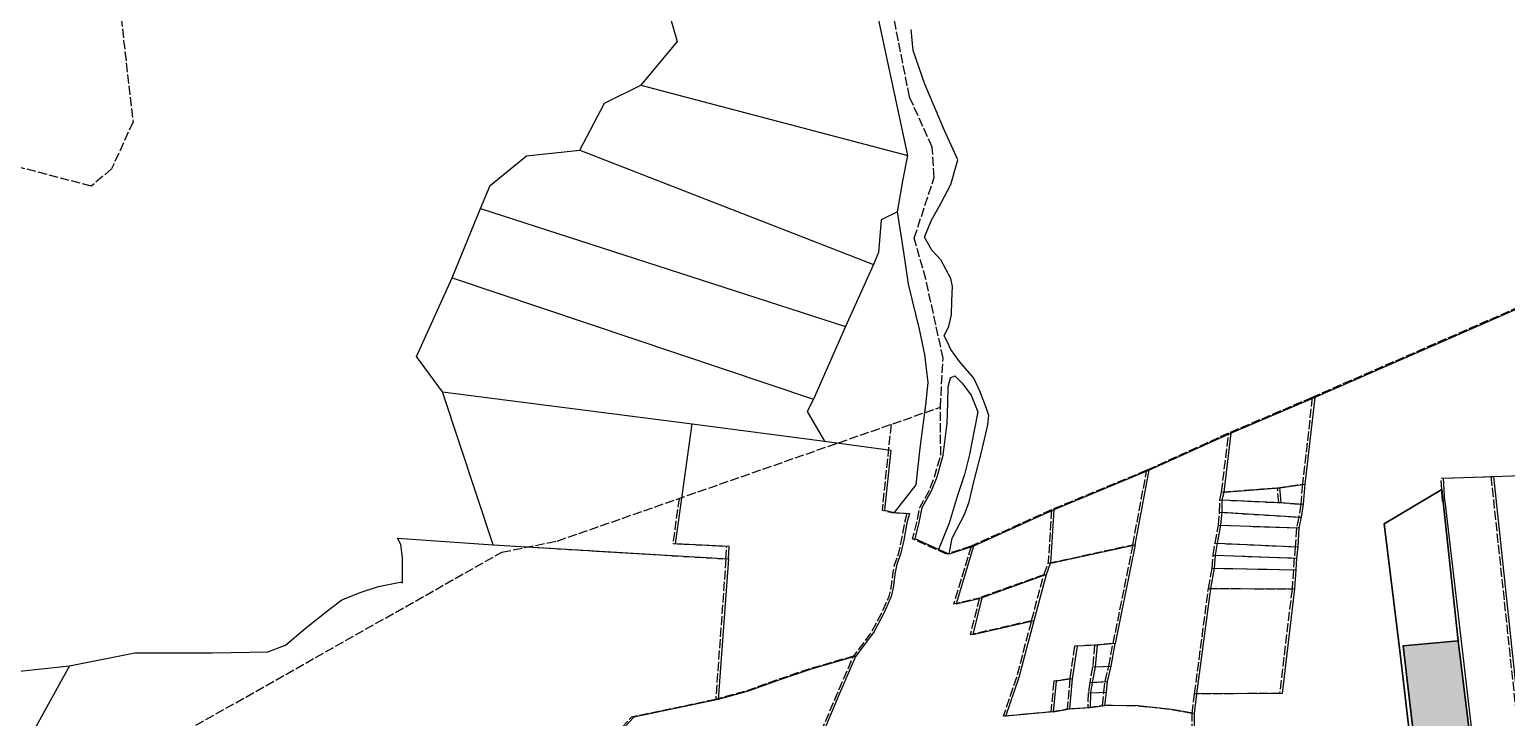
# Model space of a CAD drawing. Header units: millimetres. Extents: x 581621 to 602053, y 1331411 to 1340683.
# Drawn here: x 589759 to 591692, y 1336529 to 1337429 of the extents above; entities that cross this region are included whole.
import ezdxf

# ---------------------------------------------------------------- set-up
doc = ezdxf.new("R2010")
doc.units = ezdxf.units.MM
doc.header["$PDMODE"] = 35
doc.header["$PDSIZE"] = 0.5
doc.linetypes.add('ACAD_ISO02W100', pattern=[15, 12, -3])
for name, color, linetype in [('2', 7, 'Continuous'), ('CVL_CUADCON_TIT', 1, 'Continuous'), ('CVL_PUNTO', 250, 'Continuous'), ('FONDO_MANAGUA', 8, 'ACAD_ISO02W100')]:
    doc.layers.add(name, color=color, linetype=linetype)

msp = doc.modelspace()

# ---------------------------------------------------------------- hatches: boundary and pattern name
h = msp.add_hatch(color=7)
h.dxf.hatch_style = 1
h.paths.add_polyline_path([(591629.4, 1336628.7), (591557.1, 1336622.3), (591588.7, 1336352.1), (591599.3, 1336348.8), (591608.6, 1336347.1), (591629.4, 1336344.7), (591646.1, 1336342.7), (591663.4, 1336342.9), (591664.2, 1336342.9), (591664.3, 1336344.5), (591663.3, 1336352.4)])
h.paths.add_polyline_path([(591663.4, 1336342.9), (591646.3, 1336342.7), (591663.2, 1336340.7)])
h.paths.add_polyline_path([(591664.2, 1336342.8), (591663.7, 1336342.9), (591663.4, 1336342.9), (591663.2, 1336340.7), (591664.2, 1336340.6)])
h.paths.add_polyline_path([(591588.8, 1336351), (591589, 1336349.4), (591596.1, 1336348.5), (591596.1, 1336348.8)], flags=16)
h.paths.add_polyline_path([(591588.7, 1336352.1), (591588.8, 1336351), (591596.1, 1336348.8), (591599.2, 1336348.2), (591599.3, 1336348.8)], flags=17)
h.paths.add_polyline_path([(591599.3, 1336348.8), (591599.2, 1336348.2), (591599.9, 1336348.1), (591608.6, 1336347.1)], flags=17)

# ---------------------------------------------------------------- linework, layer by layer
at = {"layer": '2', "color": 1, "linetype": 'Continuous'}
for p, q in [((590908.8, 1337264.1), (590870.4, 1337443.3)), ((590559.6, 1337355.8), (590908.8, 1337264.1)), ((590479.4, 1337270.9), (590864, 1337121.2)), ((590312.3, 1337103.9), (590349.5, 1337194.5)), ((590349.5, 1337194.5), (590827.3, 1337040)), ((590864, 1337121.2), (590827.3, 1337040)), ((590312.3, 1337103.9), (590785.5, 1336945.1)), ((591753.8, 1337084), (591441.5, 1336947.4)), ((590827.3, 1337040), (590785.5, 1336945.1)), ((590366.3, 1336754.7), (590299.8, 1336954.7)), ((590299.8, 1336954.7), (590626.8, 1336913)), ((591441.5, 1336947.4), (591332, 1336900.6)), ((591441.5, 1336947.4), (591428.5, 1336833.8)), ((590626.8, 1336913), (590800, 1336890.3)), ((591332, 1336900.6), (591224.9, 1336852)), ((591322.8, 1336823.6), (591332, 1336900.6)), ((591224.9, 1336852), (591100.2, 1336800.4)), ((591206.4, 1336754.7), (591224.9, 1336852)), ((591675.3, 1336843.8), (591787.8, 1336847.9)), ((591322.8, 1336823.6), (591395.8, 1336829.3)), ((591395.8, 1336829.3), (591428.5, 1336833.8)), ((591397.5, 1336809.7), (591395.8, 1336829.3)), ((591428.5, 1336833.8), (591426.4, 1336807.6)), ((591675.3, 1336843.8), (591729.1, 1336338.5)), ((591320.2, 1336797.1), (591320.5, 1336813.4)), ((591320.5, 1336813.4), (591322.8, 1336823.6)), ((591320.5, 1336813.4), (591397.5, 1336809.7)), ((591397.5, 1336809.7), (591426.4, 1336807.6)), ((591426.4, 1336807.6), (591423.8, 1336790.8)), ((591611.9, 1336811.8), (591666.6, 1336342.9)), ((590891.3, 1336796.8), (590910.9, 1336795.5)), ((591100.2, 1336800.4), (590994.8, 1336752.6)), ((591100.2, 1336800.4), (591095.8, 1336730.5)), ((591318.8, 1336780.4), (591320.2, 1336797.1)), ((591320.2, 1336797.1), (591423.8, 1336790.8)), ((591423.8, 1336790.8), (591420.9, 1336776.6)), ((590963.1, 1336782.8), (590949.2, 1336748.5)), ((591314.2, 1336756.7), (591318.8, 1336780.4)), ((591318.8, 1336780.4), (591420.9, 1336776.6)), ((591420.9, 1336776.6), (591419.3, 1336751.9)), ((590241.1, 1336763.2), (590366.3, 1336754.7)), ((590366.3, 1336754.7), (590674.1, 1336736)), ((590994.8, 1336752.6), (590963, 1336742.3)), ((591095.8, 1336730.5), (591206.4, 1336754.7)), ((591206.4, 1336754.7), (591180.5, 1336625.6)), ((591311.8, 1336741), (591314.2, 1336756.7)), ((591314.2, 1336756.7), (591419.3, 1336751.9)), ((591419.3, 1336751.9), (591417.7, 1336737.2)), ((590674.1, 1336736), (590660.6, 1336552.2)), ((590963, 1336742.3), (590949.2, 1336748.5)), ((591090.2, 1336715.5), (591095.8, 1336730.5)), ((591310.5, 1336723.9), (591311.8, 1336741)), ((591311.8, 1336741), (591417.7, 1336737.2)), ((591417.7, 1336737.2), (591416.9, 1336721.9)), ((591090.2, 1336715.5), (591005.9, 1336685.2)), ((591074.2, 1336655.6), (591090.2, 1336715.5)), ((591305.5, 1336697.5), (591310.5, 1336723.9)), ((591310.5, 1336723.9), (591416.9, 1336721.9)), ((591416.9, 1336721.9), (591415, 1336696.8)), ((591287.4, 1336559.5), (591305.5, 1336697.5)), ((591305.5, 1336697.5), (591415, 1336696.8)), ((591415, 1336696.8), (591398.7, 1336560)), ((591130.4, 1336621.8), (591124.2, 1336579.3)), ((591156.6, 1336623.4), (591130.4, 1336621.8)), ((591156.6, 1336623.4), (591153.9, 1336594.7)), ((591180.5, 1336625.6), (591156.6, 1336623.4)), ((591175, 1336595.6), (591180.5, 1336625.6)), ((589513.9, 1336564.4), (589811.8, 1336596.1)), ((591153.9, 1336594.7), (591150.3, 1336574.4)), ((591153.9, 1336594.7), (591175, 1336595.6)), ((591170.4, 1336575.6), (591175, 1336595.6)), ((591103.1, 1336575.9), (591099.3, 1336536)), ((591124.2, 1336579.3), (591103.1, 1336575.9)), ((591124.2, 1336579.3), (591120.7, 1336539.9)), ((591150.3, 1336574.4), (591170.4, 1336575.6)), ((591168.8, 1336561.6), (591170.4, 1336575.6)), ((591148.2, 1336560.9), (591147.6, 1336541.6)), ((591150.3, 1336574.4), (591148.2, 1336560.9)), ((591148.2, 1336560.9), (591168.8, 1336561.6)), ((591166.7, 1336544.3), (591168.8, 1336561.6)), ((591284.3, 1336533.9), (591287.4, 1336559.5)), ((591398.7, 1336560), (591287.4, 1336559.5)), ((591099.3, 1336536), (591120.7, 1336539.9)), ((591120.7, 1336539.9), (591147.6, 1336541.6)), ((591147.6, 1336541.6), (591166.7, 1336544.3)), ((591283.7, 1336448.4), (591284.3, 1336533.9))]:
    msp.add_line(p, q, dxfattribs=at)
for points in [[(590569.7, 1337543.4), (590606.8, 1337413), (590559.6, 1337355.8)], [(590963, 1336742.3), (590967.1, 1336763.4), (590983.3, 1336794.1), (590989.2, 1336810.9), (590994.9, 1336835), (591005.2, 1336875.6), (591013.5, 1336911.7), (591015.1, 1336923.9), (591012.1, 1336933.1), (591003.5, 1336954.7), (590995.2, 1336972.8), (590976.7, 1336994.5), (590965.1, 1337010.1), (590960.6, 1337020.8), (590956.3, 1337027.9), (590962.7, 1337040.6), (590966.1, 1337055.3), (590966.7, 1337073.7), (590967.5, 1337092.7), (590965, 1337102.9), (590952.1, 1337127.4), (590940.5, 1337140.1), (590930.9, 1337157.2), (590939.4, 1337178.5), (590952.7, 1337201.9), (590965.2, 1337226), (590974.5, 1337258.2), (590956.9, 1337296.7), (590931.2, 1337357.4), (590915.7, 1337401.4), (590913.2, 1337428.9)], [(590479.4, 1337270.9), (590511.7, 1337332.3), (590559.6, 1337355.8)], [(590349.5, 1337194.5), (590362.1, 1337224.7), (590410, 1337263.4), (590479.4, 1337270.9)], [(590895.5, 1337190.4), (590903, 1337233.1), (590908.8, 1337264.1)], [(590895.5, 1337190.4), (590873.9, 1337179.6), (590870.4, 1337137.2), (590864, 1337121.2)], [(590891.3, 1336796.8), (590919.7, 1336833.1), (590925.2, 1336881.1), (590932.3, 1336937.8), (590935.7, 1336967), (590931.3, 1337003.6), (590924.3, 1337036.7), (590909.6, 1337095.5), (590903.7, 1337137.3), (590895.5, 1337190.4)], [(590299.8, 1336954.7), (590265.7, 1337000.9), (590312.3, 1337103.9)], [(590949.2, 1336748.5), (590918.4, 1336762.2), (590923.7, 1336783.6), (590927.8, 1336803.4), (590940, 1336825.3), (590947.1, 1336843.3), (590955.2, 1336872), (590960.5, 1336913.5), (590961.2, 1336939.9), (590961.7, 1336961.3), (590964.8, 1336973), (590970.6, 1336975.5), (590979.8, 1336966.4), (590992, 1336950.3), (591000.4, 1336928.7), (590995.8, 1336904.1), (590989.5, 1336872.5), (590982.9, 1336846.4), (590973.5, 1336817.9), (590963.1, 1336782.8)], [(590785.5, 1336945.1), (590777, 1336929.1), (590800, 1336890.3)], [(590674.1, 1336736), (590674.9, 1336752.3), (590604.8, 1336755.7), (590626.8, 1336913)], [(590800, 1336890.3), (590886.6, 1336878.5), (590878.4, 1336799.9), (590891.3, 1336796.8)], [(591611.9, 1336811.8), (591610, 1336841.6), (591675.3, 1336843.8)], [(590910.9, 1336795.5), (590907.8, 1336783.5), (590903.6, 1336760.4), (590899.5, 1336742.1), (590894.6, 1336728.7), (590892.5, 1336718.7), (590889.6, 1336698.2), (590887.1, 1336686.7), (590878.1, 1336665.9), (590865, 1336641.1), (590841, 1336608.9)], [(589811.8, 1336596.1), (589897.2, 1336613), (589998.6, 1336613.3), (590071.2, 1336614.7), (590094.4, 1336623), (590120.2, 1336645), (590152, 1336670.5), (590168.1, 1336682.7), (590193.3, 1336692.5), (590215.9, 1336699.8), (590244.6, 1336705.5), (590247.7, 1336704.7), (590247.6, 1336737.5), (590245.1, 1336755.1), (590241.1, 1336763.2)], [(590994.8, 1336752.6), (590972.1, 1336677.2), (591005.9, 1336685.2)], [(591005.9, 1336685.2), (590993.8, 1336637.2), (591074.2, 1336655.6)], [(591099.3, 1336536), (591037.3, 1336530.2), (591054.8, 1336581.4), (591074.2, 1336655.6)], [(589811.8, 1336596.1), (589602.4, 1336217.4), (589594.7, 1336202.4), (589531.5, 1336150.8)], [(590841, 1336608.9), (590782.5, 1336591.9), (590740, 1336577.3), (590700.1, 1336563), (590660.6, 1336552.2)], [(590733.1, 1336374.7), (590744.3, 1336394.2), (590783.5, 1336474.1), (590818.7, 1336557.4), (590841, 1336608.9)], [(590660.6, 1336552.2), (590550.5, 1336529.1), (590503.9, 1336479.2), (590413, 1336378.7), (590323.7, 1336282.2), (590285.1, 1336238.4)], [(591284.3, 1336533.9), (591254.6, 1336539.1), (591210.1, 1336543.9), (591166.7, 1336544.3)]]:
    msp.add_lwpolyline(points, dxfattribs=at)
at = {"layer": 'CVL_CUADCON_TIT', "color": 1, "lineweight": 30, "ltscale": 0.5, "flags": 128}
msp.add_lwpolyline([(591553.2, 1336612.2), (591583.9, 1336349.9), (591589, 1336349.4), (591557.1, 1336622.3), (591629.4, 1336628.7), (591607.9, 1336826.7), (591532.4, 1336782.1), (591553.2, 1336612.2)], dxfattribs=at)
at = {"layer": 'CVL_CUADCON_TIT', "color": 1, "lineweight": 35, "ltscale": 0.5, "flags": 128}
msp.add_lwpolyline([(591557.1, 1336622.3), (591629.4, 1336628.7), (591663.3, 1336352.4), (591664.3, 1336344.5), (591664.2, 1336340.6), (591629.4, 1336344.7), (591589, 1336349.4), (591557.1, 1336622.3)], close=True, dxfattribs=at)
at = {"layer": 'CVL_PUNTO', "color": 1, "lineweight": 35, "ltscale": 0.5}
for p in [(591557.1, 1336622.3), (591629.4, 1336628.7)]:
    msp.add_point(p, dxfattribs=at)
at = {"layer": 'FONDO_MANAGUA', "color": 1}
for p, q in [((589877.4, 1337459.6), (589894.8, 1337308)), ((590911.1, 1337340.6), (590890, 1337447)), ((590940.8, 1337274.7), (590911.1, 1337340.6)), ((589840.3, 1337223.8), (589501.5, 1337312.7)), ((589894.8, 1337308), (589866.8, 1337246.5)), ((590943.4, 1337235.3), (590940.8, 1337274.7)), ((589866.8, 1337246.5), (589840.3, 1337223.8)), ((590917.2, 1337155.8), (590943.4, 1337235.3)), ((590932.5, 1337102.1), (590917.2, 1337155.8)), ((590955.1, 1336998.6), (590932.5, 1337102.1)), ((591750.6, 1337084), (591438.3, 1336947.4)), ((590951.5, 1336934.6), (590955.1, 1336998.6)), ((591438.3, 1336947.4), (591328.8, 1336900.6)), ((591438.3, 1336947.4), (591425.4, 1336833.7)), ((590450.1, 1336759.5), (590951.5, 1336934.6)), ((591328.8, 1336900.6), (591221.7, 1336852)), ((591319.6, 1336823.6), (591328.8, 1336900.6)), ((591221.7, 1336852), (591097, 1336800.4)), ((591203.3, 1336754.7), (591221.7, 1336852)), ((591672.1, 1336843.8), (591784.7, 1336847.9)), ((591319.6, 1336823.6), (591392.6, 1336829.3)), ((591392.6, 1336829.3), (591425.4, 1336833.7)), ((591394.3, 1336809.7), (591392.6, 1336829.3)), ((591425.4, 1336833.7), (591423.2, 1336807.6)), ((591672.1, 1336843.8), (591725.9, 1336338.5)), ((591317, 1336797.1), (591317.3, 1336813.4)), ((591317.3, 1336813.4), (591319.6, 1336823.6)), ((591317.3, 1336813.4), (591394.3, 1336809.7)), ((591394.3, 1336809.7), (591423.2, 1336807.6)), ((591423.2, 1336807.6), (591420.6, 1336790.8)), ((590888.1, 1336796.8), (590907.7, 1336795.5)), ((591097, 1336800.4), (590991.6, 1336752.6)), ((591097, 1336800.4), (591092.6, 1336730.4)), ((591315.6, 1336780.3), (591317, 1336797.1)), ((591317, 1336797.1), (591420.6, 1336790.8)), ((591420.6, 1336790.8), (591417.8, 1336776.6)), ((591311, 1336756.7), (591315.6, 1336780.3)), ((591315.6, 1336780.3), (591417.8, 1336776.6)), ((591417.8, 1336776.6), (591416.1, 1336751.9)), ((590377.5, 1336744.9), (590450.1, 1336759.5)), ((590405.5, 1336752.2), (590670.9, 1336736)), ((590991.6, 1336752.6), (590959.8, 1336742.3)), ((591092.6, 1336730.4), (591203.3, 1336754.7)), ((591203.3, 1336754.7), (591177.3, 1336625.6)), ((591308.6, 1336741), (591311, 1336756.7)), ((591311, 1336756.7), (591416.1, 1336751.9)), ((591416.1, 1336751.9), (591414.6, 1336737.2)), ((589233, 1336097.4), (590377.5, 1336744.9)), ((590670.9, 1336736), (590657.5, 1336552.2)), ((590959.8, 1336742.3), (590946.1, 1336748.5)), ((591087, 1336715.4), (591092.6, 1336730.4)), ((591307.3, 1336723.9), (591308.6, 1336741)), ((591308.6, 1336741), (591414.6, 1336737.2)), ((591414.6, 1336737.2), (591413.7, 1336721.9)), ((591087, 1336715.4), (591002.8, 1336685.2)), ((591071, 1336655.6), (591087, 1336715.4)), ((591302.3, 1336697.5), (591307.3, 1336723.9)), ((591307.3, 1336723.9), (591413.7, 1336721.9)), ((591413.7, 1336721.9), (591411.8, 1336696.7)), ((591284.3, 1336559.5), (591302.3, 1336697.5)), ((591302.3, 1336697.5), (591411.8, 1336696.7)), ((591411.8, 1336696.7), (591395.5, 1336560)), ((591127.2, 1336621.8), (591121, 1336579.3)), ((591153.4, 1336623.4), (591127.2, 1336621.8)), ((591153.4, 1336623.4), (591150.8, 1336594.7)), ((591177.3, 1336625.6), (591153.4, 1336623.4)), ((591171.9, 1336595.6), (591177.3, 1336625.6)), ((591150.8, 1336594.7), (591147.1, 1336574.4)), ((591150.8, 1336594.7), (591171.9, 1336595.6)), ((591167.2, 1336575.6), (591171.9, 1336595.6)), ((591099.9, 1336575.9), (591096.2, 1336536)), ((591121, 1336579.3), (591099.9, 1336575.9)), ((591121, 1336579.3), (591117.5, 1336539.9)), ((591147.1, 1336574.4), (591167.2, 1336575.6)), ((591165.6, 1336561.6), (591167.2, 1336575.6)), ((591145, 1336560.9), (591144.4, 1336541.6)), ((591147.1, 1336574.4), (591145, 1336560.9)), ((591145, 1336560.9), (591165.6, 1336561.6)), ((591163.5, 1336544.3), (591165.6, 1336561.6)), ((591281.1, 1336533.8), (591284.3, 1336559.5)), ((591395.5, 1336560), (591284.3, 1336559.5)), ((591096.2, 1336536), (591117.5, 1336539.9)), ((591117.5, 1336539.9), (591144.4, 1336541.6)), ((591144.4, 1336541.6), (591163.5, 1336544.3)), ((591280.5, 1336448.4), (591281.1, 1336533.8))]:
    msp.add_line(p, q, dxfattribs=at)
at = {"layer": 'FONDO_MANAGUA', "color": 1, "flags": 128}
for points in [[(590946.1, 1336748.5), (590915.2, 1336762.2), (590920.6, 1336783.6), (590924.6, 1336803.4), (590936.8, 1336825.2), (590943.9, 1336843.3), (590952, 1336872), (590951.5, 1336934.6)], [(590886.9, 1336912), (590875.2, 1336799.9), (590888.1, 1336796.8)], [(591608.7, 1336811.8), (591606.8, 1336841.6), (591672.1, 1336843.8)], [(590670.9, 1336736), (590671.8, 1336752.3), (590601.7, 1336755.7), (590610, 1336815.3)], [(590907.7, 1336795.5), (590904.6, 1336783.5), (590900.4, 1336760.4), (590896.3, 1336742.1), (590891.4, 1336728.6), (590889.3, 1336718.7), (590886.5, 1336698.2), (590883.9, 1336686.7), (590874.9, 1336665.9), (590861.8, 1336641.1), (590837.8, 1336608.9)], [(590991.6, 1336752.6), (590968.9, 1336677.2), (591002.8, 1336685.2)], [(591002.8, 1336685.2), (590990.6, 1336637.2), (591071, 1336655.6)], [(591096.2, 1336536), (591034.1, 1336530.1), (591051.6, 1336581.4), (591071, 1336655.6)], [(590837.8, 1336608.9), (590779.3, 1336591.8), (590736.8, 1336577.3), (590696.9, 1336563), (590657.5, 1336552.2)], [(590729.9, 1336374.7), (590741.2, 1336394.2), (590780.4, 1336474.1), (590815.5, 1336557.4), (590837.8, 1336608.9)], [(590657.5, 1336552.2), (590547.4, 1336529.1), (590500.7, 1336479.2), (590409.8, 1336378.7), (590320.5, 1336282.2), (590282, 1336238.4)], [(591281.1, 1336533.8), (591251.4, 1336539.1), (591207, 1336543.8), (591163.5, 1336544.3)]]:
    msp.add_lwpolyline(points, dxfattribs=at)

doc.saveas('drawing.dxf')
